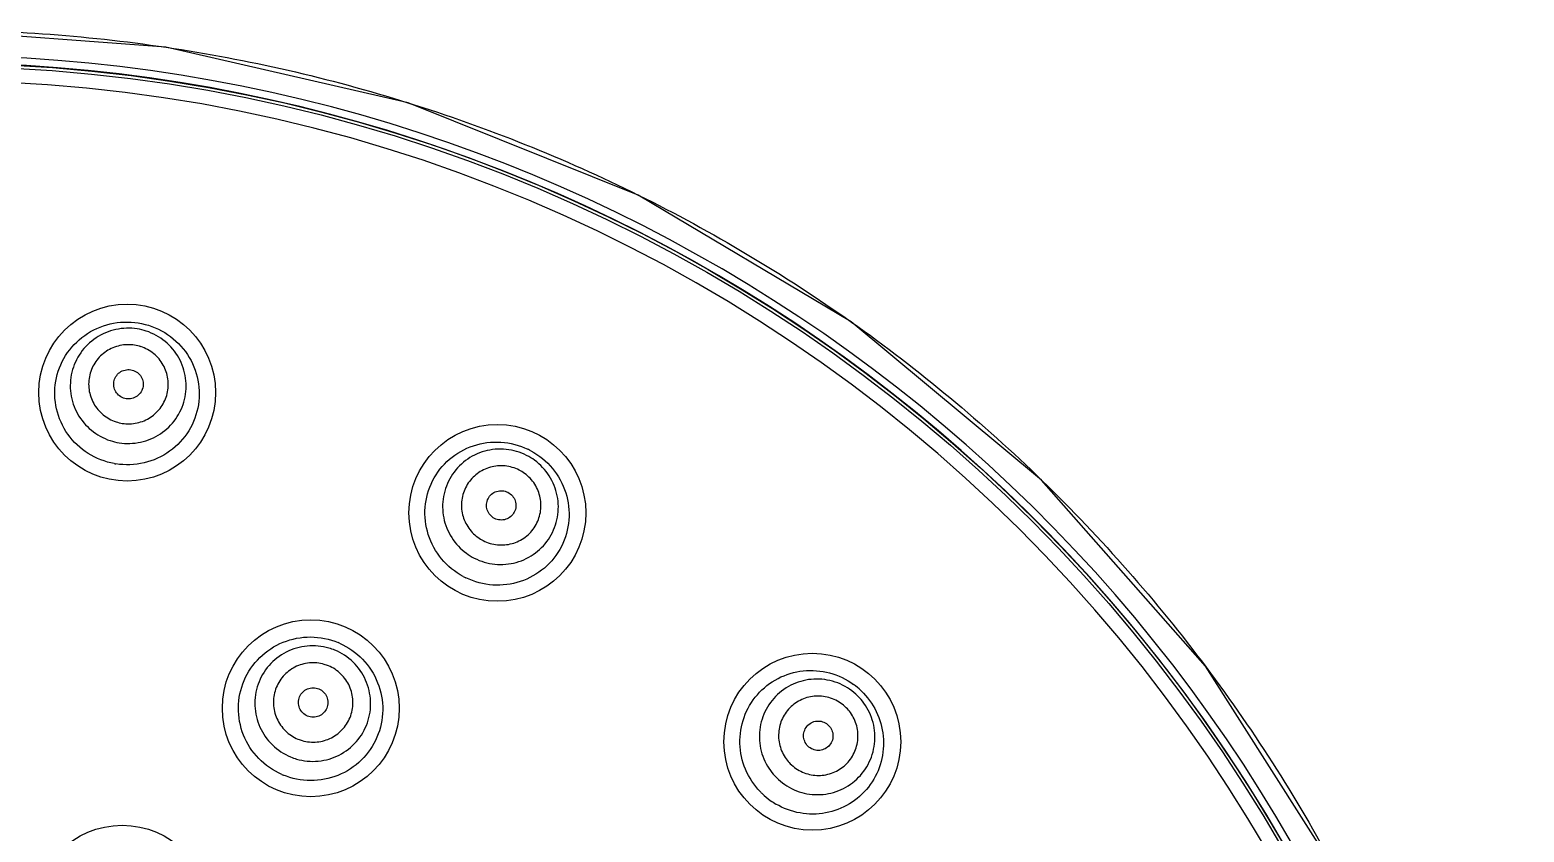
# Model space of a CAD drawing. Extents: x -6018 to -5598, y -4727 to -4430.
# Drawn here: x -5753.37 to -5745.26, y -4585.95 to -4581.6 of the extents above; entities that cross this region are included whole.
import ezdxf

# ---------------------------------------------------------------- set-up
doc = ezdxf.new("R2010")
doc.units = 0
doc.header["$LTSCALE"] = 7
doc.layers.get('0').update_dxf_attribs({"color": 2, "linetype": 'CONTINUOUS'})
doc.layers.add('DWG', color=7, linetype='CONTINUOUS')

# ---------------------------------------------------------------- blocks, each defined once
blk = doc.blocks.new('A$C62325126')
at = {"color": 7, "linetype": 'Continuous'}
for centre in [(13.8876, 56.8998), (15.8973, 56.2468), (14.8844, 55.1863), (17.6069, 55.0047), (13.8605, 54.0709)]:
    blk.add_circle(centre, 0.48, dxfattribs=at)
for centre, radius, start, end in [((13.8927, 56.9327), 0.3168, 71.85241, 80.99303), ((13.8943, 56.9424), 0.2176, 71.85241, 80.99303), ((13.8952, 56.9478), 0.2176, 251.85241, 260.99303), ((13.894, 56.9404), 0.3168, 251.85241, 260.99303), ((15.9124, 56.2765), 0.3168, 53.8524, 62.99303), ((15.8929, 56.2382), 0.3927, 63.00078, 64.43517), ((15.8926, 56.2376), 0.3934, 61.6817, 62.9994), ((13.8877, 56.901), 0.393, 259.70071, 260.99939), ((15.9168, 56.2853), 0.2176, 53.8524, 62.99303), ((15.9193, 56.29), 0.2176, 233.8524, 242.99303), ((15.916, 56.2834), 0.3168, 233.8524, 242.99303), ((15.8978, 56.2479), 0.393, 241.7007, 242.99939), ((15.8981, 56.2484), 0.3935, 243.0005, 244.20371), ((14.8941, 55.2098), 0.3158, 67.50223, 73.71512), ((14.8824, 55.1814), 0.3915, 66.1627, 67.49938), ((14.8969, 55.2164), 0.2169, 67.50223, 73.71512), ((17.5963, 54.9938), 0.3983, 46.44734, 53.88531), ((17.6304, 55.0283), 0.3168, 35.8524, 44.99303), ((17.6001, 54.9979), 0.3927, 45.00078, 46.43516), ((17.5996, 54.9974), 0.3934, 43.68169, 44.9994), ((17.6374, 55.0353), 0.2176, 35.8524, 44.99303), ((14.898, 55.2191), 0.2169, 247.50223, 253.71512), ((14.8958, 55.2138), 0.3158, 247.50223, 253.71512), ((17.636, 55.0338), 0.3168, 215.8524, 224.99303), ((17.6412, 55.039), 0.2176, 215.8524, 224.99303), ((14.8842, 55.1857), 0.3918, 246.2965, 247.49952), ((17.6077, 55.0056), 0.393, 223.70069, 224.99939), ((17.6081, 55.0059), 0.3935, 225.0005, 226.20371), ((17.6114, 55.0095), 0.3984, 226.21562, 234.27394), ((17.6106, 55.0083), 0.3969, 234.26712, 239.57711)]:
    blk.add_arc(centre, radius, start, end, dxfattribs=at)
for points, knots in [([(13.8175, 56.5143), (13.7676, 56.5234), (13.6706, 56.5611), (13.5581, 56.6678), (13.4947, 56.8088), (13.4902, 56.9629), (13.5454, 57.1068), (13.6519, 57.2189), (13.7933, 57.2825), (13.8974, 57.2861), (13.9475, 57.2782)], [0, 0, 0, 0, 1041.482228, 2078.48981, 3109.950932, 4137.609254, 5165.4427, 6197.383357, 7234.871253, 8276.630314, 8276.630314, 8276.630314, 8276.630314]), ([(13.9475, 57.2782), (13.9979, 57.2702), (14.0965, 57.2342), (14.2118, 57.1288), (14.2779, 56.9877), (14.2844, 56.8325), (14.2302, 56.6869), (14.1237, 56.5732), (13.9815, 56.5086), (13.8767, 56.5048), (13.8263, 56.5128)], [0, 0, 0, 0, 1036.543904, 2068.930908, 3095.638381, 4118.267647, 5140.834992, 6167.337958, 7199.39807, 8235.675608, 8235.675608, 8235.675608, 8235.675608]), ([(13.9423, 57.2456), (13.9039, 57.2516), (13.8242, 57.2495), (13.7147, 57.2032), (13.6294, 57.1203), (13.5804, 57.0122), (13.5744, 56.8936), (13.6123, 56.781), (13.6886, 56.6898), (13.7585, 56.6515), (13.7953, 56.6394)], [0, 0, 0, 0, 1035.015444, 2068.375981, 3099.838825, 4129.649362, 5159.127816, 6189.771614, 7222.261722, 8256.8157, 8256.8157, 8256.8157, 8256.8157]), ([(13.8444, 56.6276), (13.8828, 56.6215), (13.9625, 56.6237), (14.072, 56.67), (14.1573, 56.7528), (14.2063, 56.861), (14.2123, 56.9795), (14.1744, 57.0921), (14.0982, 57.1833), (14.0283, 57.2216), (13.9914, 57.2337)], [0, 0, 0, 0, 1035.068208, 2068.481424, 3099.996851, 4129.859886, 5159.390822, 6190.08716, 7222.629903, 8257.236622, 8257.236622, 8257.236622, 8257.236622]), ([(13.9283, 57.1574), (13.902, 57.1615), (13.8472, 57.16), (13.772, 57.1282), (13.7134, 57.0713), (13.6798, 56.997), (13.6756, 56.9156), (13.7017, 56.8382), (13.754, 56.7756), (13.802, 56.7493), (13.8274, 56.741)], [0, 0, 0, 0, 1035.637752, 2069.591882, 3101.619301, 4131.958044, 5161.964759, 6193.173067, 7226.256854, 8261.43361, 8261.43361, 8261.43361, 8261.43361]), ([(13.8611, 56.7328), (13.8874, 56.7287), (13.9422, 56.7302), (14.0175, 56.762), (14.076, 56.8189), (14.1097, 56.8932), (14.1138, 56.9746), (14.0878, 57.052), (14.0354, 57.1146), (13.9874, 57.1409), (13.962, 57.1492)], [0, 0, 0, 0, 1035.675362, 2069.667041, 3101.731939, 4132.1081, 5162.152221, 6193.397978, 7226.519282, 8261.733632, 8261.733632, 8261.733632, 8261.733632]), ([(13.8823, 56.8665), (13.872, 56.8681), (13.8519, 56.8755), (13.8284, 56.8971), (13.8149, 56.9261), (13.8136, 56.9579), (13.8247, 56.9878), (13.8464, 57.0112), (13.8755, 57.0245), (13.8969, 57.0253), (13.9072, 57.0237)], [0, 0, 0, 0, 1036.835581, 2072.011992, 3104.949681, 4136.459912, 5167.960104, 6200.9618, 7236.292055, 8273.190749, 8273.190749, 8273.190749, 8273.190749]), ([(13.9072, 57.0237), (13.9174, 57.0221), (13.9375, 57.0147), (13.961, 56.9931), (13.9745, 56.9641), (13.9758, 56.9323), (13.9647, 56.9024), (13.943, 56.879), (13.9139, 56.8657), (13.8925, 56.8649), (13.8823, 56.8665)], [0, 0, 0, 0, 1035.784426, 2069.911363, 3101.801848, 4132.266322, 5162.720767, 6194.675195, 7228.95582, 8264.803294, 8264.803294, 8264.803294, 8264.803294]), ([(15.7115, 55.9018), (15.6673, 55.9257), (15.5872, 55.9909), (15.5132, 56.1256), (15.4954, 56.2779), (15.5368, 56.425), (15.6312, 56.5453), (15.7646, 56.6207), (15.9171, 56.6404), (16.017, 56.6142), (16.0624, 56.5925)], [0, 0, 0, 0, 1034.327745, 2064.261202, 3088.730865, 4109.373763, 5130.053656, 6154.652174, 7184.722183, 8219.369914, 8219.369914, 8219.369914, 8219.369914]), ([(16.0562, 56.5587), (16.0216, 56.5764), (15.9451, 56.5989), (15.8266, 56.5887), (15.7199, 56.5363), (15.6399, 56.4486), (15.5976, 56.3377), (15.5988, 56.2188), (15.6432, 56.1086), (15.6978, 56.0506), (15.7291, 56.0277)], [0, 0, 0, 0, 1027.775537, 2053.907875, 3078.156094, 4100.763865, 5123.042026, 6146.477291, 7171.745678, 8199.063182, 8199.063182, 8199.063182, 8199.063182]), ([(16.0792, 56.5839), (16.1235, 56.5601), (16.2037, 56.4947), (16.2776, 56.3597), (16.2952, 56.2072), (16.2534, 56.0599), (16.1586, 55.9398), (16.0247, 55.8647), (15.872, 55.8455), (15.7721, 55.8721), (15.7268, 55.894)], [0, 0, 0, 0, 1031.894216, 2059.417646, 3081.358389, 4099.345254, 5117.282793, 6139.049877, 7166.27744, 8197.888115, 8197.888115, 8197.888115, 8197.888115]), ([(16.0157, 56.4791), (15.9919, 56.4913), (15.9393, 56.5068), (15.8579, 56.4998), (15.7847, 56.4637), (15.7297, 56.4035), (15.7006, 56.3273), (15.7015, 56.2457), (15.7319, 56.1699), (15.7694, 56.1301), (15.791, 56.1143)], [0, 0, 0, 0, 1028.77259, 2055.872852, 3081.059471, 4104.568914, 5127.748678, 6152.121982, 7178.358058, 8206.672914, 8206.672914, 8206.672914, 8206.672914]), ([(15.7721, 56.0012), (15.8068, 55.9836), (15.8832, 55.961), (16.0017, 55.9712), (16.1084, 56.0236), (16.1884, 56.1114), (16.2308, 56.2223), (16.2295, 56.3411), (16.1852, 56.4514), (16.1306, 56.5094), (16.0992, 56.5323)], [0, 0, 0, 0, 1030.228326, 2058.809531, 3085.50212, 4110.550347, 5135.268176, 6161.145872, 7188.861064, 8218.630264, 8218.630264, 8218.630264, 8218.630264]), ([(15.8205, 56.0962), (15.8443, 56.0841), (15.8968, 56.0686), (15.9782, 56.0756), (16.0515, 56.1116), (16.1065, 56.1719), (16.1356, 56.248), (16.1347, 56.3296), (16.1043, 56.4054), (16.0667, 56.4453), (16.0452, 56.461)], [0, 0, 0, 0, 1030.458855, 2059.242642, 3086.109649, 4111.29673, 5136.153592, 6162.205951, 7190.124135, 8220.124507, 8220.124507, 8220.124507, 8220.124507]), ([(15.882, 56.2168), (15.8727, 56.2215), (15.8559, 56.2347), (15.8402, 56.2625), (15.8363, 56.2942), (15.845, 56.3249), (15.8647, 56.3499), (15.8926, 56.3655), (15.9243, 56.3691), (15.9449, 56.3633), (15.9542, 56.3586)], [0, 0, 0, 0, 1030.555871, 2059.462922, 3086.145134, 4111.408687, 5136.662158, 6163.407735, 7192.467445, 8223.085941, 8223.085941, 8223.085941, 8223.085941]), ([(15.9542, 56.3586), (15.9635, 56.3538), (15.9803, 56.3406), (15.996, 56.3128), (15.9998, 56.2811), (15.9912, 56.2504), (15.9715, 56.2254), (15.9436, 56.2099), (15.9118, 56.2062), (15.8912, 56.2121), (15.882, 56.2168)], [0, 0, 0, 0, 1030.003298, 2058.358661, 3084.490377, 4109.204195, 5133.907937, 6160.102983, 7188.610924, 8218.676813, 8218.676813, 8218.676813, 8218.676813]), ([(14.7267, 54.827), (14.6803, 54.8474), (14.5946, 54.9068), (14.5101, 55.0372), (14.4814, 55.1896), (14.5132, 55.3412), (14.6006, 55.4691), (14.7305, 55.5539), (14.8831, 55.5832), (14.9854, 55.5625), (15.0322, 55.5431)], [0, 0, 0, 0, 1052.933778, 2103.023523, 3149.611946, 4193.807518, 5238.159492, 6285.102022, 7335.578379, 8388.805769, 8388.805769, 8388.805769, 8388.805769]), ([(14.9827, 55.5129), (14.9448, 55.5239), (14.8639, 55.5317), (14.7476, 55.4978), (14.6521, 55.4233), (14.591, 55.3187), (14.5732, 55.199), (14.6011, 55.081), (14.6705, 54.9817), (14.7384, 54.9372), (14.775, 54.922)], [0, 0, 0, 0, 1048.20859, 2095.158301, 3141.09306, 4186.278291, 5231.592879, 6277.844574, 7325.124863, 8373.496867, 8373.496867, 8373.496867, 8373.496867]), ([(15.0406, 55.5395), (15.087, 55.519), (15.1725, 55.4595), (15.2567, 55.329), (15.285, 55.1765), (15.253, 55.0251), (15.1655, 54.8975), (15.0356, 54.8128), (14.8832, 54.7837), (14.7811, 54.8044), (14.7343, 54.8238)], [0, 0, 0, 0, 1050.028903, 2097.117278, 3140.606489, 4181.562909, 5222.526943, 6265.959191, 7312.910903, 8362.533516, 8362.533516, 8362.533516, 8362.533516]), ([(14.8072, 54.9107), (14.8452, 54.8996), (14.926, 54.8918), (15.0423, 54.9257), (15.1379, 55.0002), (15.1989, 55.1048), (15.2167, 55.2246), (15.1888, 55.3425), (15.1194, 55.4418), (15.0515, 55.4864), (15.015, 55.5015)], [0, 0, 0, 0, 1049.106183, 2096.952407, 3143.782811, 4189.863046, 5236.072748, 6283.220359, 7331.397446, 8380.667182, 8380.667182, 8380.667182, 8380.667182]), ([(14.9577, 55.4246), (14.9317, 55.4322), (14.8761, 55.4376), (14.7962, 55.4143), (14.7306, 55.3631), (14.6887, 55.2912), (14.6764, 55.209), (14.6956, 55.128), (14.7433, 55.0597), (14.7899, 55.0291), (14.815, 55.0187)], [0, 0, 0, 0, 1049.007651, 2096.724881, 3143.395587, 4189.278628, 5235.29119, 6282.279407, 7330.328118, 8379.500124, 8379.500124, 8379.500124, 8379.500124]), ([(14.8372, 55.0109), (14.8632, 55.0033), (14.9188, 54.998), (14.9986, 55.0213), (15.0643, 55.0724), (15.1062, 55.1443), (15.1185, 55.2266), (15.0993, 55.3076), (15.0516, 55.3758), (15.005, 55.4064), (14.9799, 55.4168)], [0, 0, 0, 0, 1049.625626, 2097.960071, 3145.247375, 4191.746551, 5238.375324, 6285.980326, 7334.646447, 8384.436525, 8384.436525, 8384.436525, 8384.436525]), ([(17.3236, 54.734), (17.2903, 54.7689), (17.2361, 54.8513), (17.2051, 54.995), (17.2279, 55.1398), (17.3018, 55.2659), (17.4167, 55.3562), (17.5569, 55.3983), (17.7033, 55.3867), (17.7922, 55.3439), (17.8311, 55.3156)], [0, 0, 0, 0, 1037.875136, 2071.597518, 3100.089818, 4124.515453, 5148.29106, 6175.144656, 7207.217688, 8244.492144, 8244.492144, 8244.492144, 8244.492144]), ([(17.8544, 55.2523), (17.8269, 55.2797), (17.7612, 55.3248), (17.6453, 55.3518), (17.5277, 55.3348), (17.4245, 55.2761), (17.3499, 55.1837), (17.3144, 55.0704), (17.3225, 54.9518), (17.3565, 54.8797), (17.3792, 54.8482)], [0, 0, 0, 0, 1030.913345, 2060.178512, 3087.554052, 4113.284458, 5138.684479, 6165.24515, 7193.644331, 8224.098566, 8224.098566, 8224.098566, 8224.098566]), ([(14.8669, 55.1441), (14.8573, 55.1481), (14.8395, 55.1599), (14.8217, 55.1865), (14.8154, 55.2178), (14.8216, 55.2492), (14.8394, 55.2757), (14.866, 55.2934), (14.8973, 55.2996), (14.9183, 55.2954), (14.928, 55.2914)], [0, 0, 0, 0, 1050.609735, 2100.217866, 3148.520771, 4196.060374, 5243.589549, 6291.956852, 7341.720297, 8392.393674, 8392.393674, 8392.393674, 8392.393674]), ([(14.928, 55.2914), (14.9376, 55.2875), (14.9554, 55.2756), (14.9732, 55.249), (14.9795, 55.2177), (14.9733, 55.1864), (14.9555, 55.1598), (14.9289, 55.1421), (14.8975, 55.1359), (14.8765, 55.1401), (14.8669, 55.1441)], [0, 0, 0, 0, 1049.919749, 2098.838552, 3146.452986, 4193.30462, 5240.145832, 6287.824622, 7336.898637, 8386.881986, 8386.881986, 8386.881986, 8386.881986]), ([(17.8841, 55.2691), (17.9162, 55.2355), (17.969, 55.1562), (18.0015, 55.018), (17.9838, 54.8776), (17.9179, 54.7529), (17.8122, 54.6597), (17.6802, 54.6099), (17.5387, 54.6095), (17.4496, 54.6425), (17.4096, 54.666)], [0, 0, 0, 0, 1037.975243, 2072.021543, 3100.925744, 4125.518887, 5148.860588, 6174.530688, 7205.002458, 8240.313353, 8240.313353, 8240.313353, 8240.313353]), ([(17.7913, 55.1891), (17.7724, 55.208), (17.7272, 55.2389), (17.6476, 55.2575), (17.5668, 55.2458), (17.4959, 55.2055), (17.4447, 55.142), (17.4203, 55.0642), (17.4258, 54.9827), (17.4492, 54.9332), (17.4648, 54.9116)], [0, 0, 0, 0, 1032.25205, 2062.826153, 3091.480386, 4118.452093, 5145.093238, 6172.931973, 7202.639572, 8234.432661, 8234.432661, 8234.432661, 8234.432661]), ([(17.412, 54.8098), (17.4394, 54.7824), (17.5052, 54.7373), (17.621, 54.7103), (17.7387, 54.7272), (17.8419, 54.7859), (17.9164, 54.8783), (17.952, 54.9917), (17.9439, 55.1103), (17.9099, 55.1824), (17.8871, 55.2138)], [0, 0, 0, 0, 1035.47168, 2069.287893, 3101.206124, 4131.471948, 5161.405925, 6192.505686, 7225.452084, 8260.462624, 8260.462624, 8260.462624, 8260.462624]), ([(17.4873, 54.8852), (17.5062, 54.8663), (17.5514, 54.8353), (17.6309, 54.8168), (17.7118, 54.8285), (17.7827, 54.8688), (17.8339, 54.9322), (17.8583, 55.0101), (17.8527, 55.0916), (17.8294, 55.1411), (17.8137, 55.1627)], [0, 0, 0, 0, 1035.384485, 2069.085932, 3100.861682, 4130.949801, 5160.706354, 6191.664132, 7224.496445, 8259.420577, 8259.420577, 8259.420577, 8259.420577]), ([(17.583, 54.9809), (17.5757, 54.9882), (17.5637, 55.006), (17.5574, 55.0373), (17.5636, 55.0687), (17.5812, 55.0952), (17.6078, 55.1129), (17.6391, 55.119), (17.6704, 55.1127), (17.6882, 55.1008), (17.6955, 55.0934)], [0, 0, 0, 0, 1034.491065, 2067.327353, 3097.93058, 4127.109787, 5156.278671, 6186.945021, 7219.934065, 8254.487794, 8254.487794, 8254.487794, 8254.487794]), ([(17.6955, 55.0934), (17.7029, 55.086), (17.7148, 55.0683), (17.7211, 55.037), (17.715, 55.0056), (17.6973, 54.9791), (17.6708, 54.9614), (17.6395, 54.9553), (17.6082, 54.9616), (17.5904, 54.9735), (17.583, 54.9809)], [0, 0, 0, 0, 1034.485924, 2067.317079, 3097.915185, 4127.089277, 5156.253047, 6186.914274, 7219.898186, 8254.446773, 8254.446773, 8254.446773, 8254.446773])]:
    blk.add_open_spline(points, degree=3, knots=knots, dxfattribs=at)
at = {"layer": 'DWG'}
blk.add_lwpolyline([(18.047, 43.3057), (19.1398, 44.3246), (19.9637, 45.3532), (20.6299, 46.5118), (21.1145, 47.7726), (21.3939, 49.0756), (21.4693, 50.3976), (21.3358, 51.7492), (20.9981, 53.0479), (20.461, 54.2821), (19.7411, 55.4142), (18.8514, 56.4253), (17.8183, 57.2837), (16.6624, 57.9725), (15.4126, 58.4736), (14.0983, 58.775), (12.8311, 58.8688)], dxfattribs=at)
for radius in [8.46, 8.4439]:
    blk.add_circle((12.831, 50.2288), radius, dxfattribs=at)
for centre, radius, start, end in [((12.8312, 50.2289), 8.5016, 306.85314, 90.00159), ((12.8312, 50.2289), 8.4615, 306.85295, 90.00078), ((12.831, 50.2288), 8.3649, 270.25688, 270)]:
    blk.add_arc(centre, radius, start, end, dxfattribs=at)
blk.add_open_spline([(12.8391, 58.8686), (13.2881, 58.8681), (14.1877, 58.7966), (15.5027, 58.4814), (16.7533, 57.966), (17.9084, 57.2623), (18.9398, 56.3874), (19.8224, 55.3629), (20.5358, 54.2147), (20.974, 53.1765), (21.2245, 52.3138), (21.3608, 51.6536), (21.4455, 50.9849), (21.4905, 50.0882), (21.4134, 48.966), (21.1142, 47.6524), (20.6978, 46.61), (20.2723, 45.8225), (19.9075, 45.2574), (19.5, 44.7217), (19.0513, 44.2187), (18.5625, 43.7545), (18.2221, 43.4613), (18.054, 43.3123)], degree=3, knots=[0, 0, 0, 0, 1244.556837, 2489.123149, 3733.678067, 4978.227222, 6222.740533, 7467.121138, 8711.031021, 9954.535414, 10576.718743, 11198.856243, 11821.001171, 12443.10056, 13685.261628, 14924.595026, 16162.86927, 16782.853935, 17403.533122, 18024.911634, 18646.847957, 19269.28951, 19891.958421, 19891.958421, 19891.958421, 19891.958421], dxfattribs=at)

msp = doc.modelspace()

# ---------------------------------------------------------------- block references
at = {"layer": 'DWG'}
msp.add_blockref('A$C62325126', (-5766.73294, -4640.46422), dxfattribs=at)

doc.saveas('drawing.dxf')
